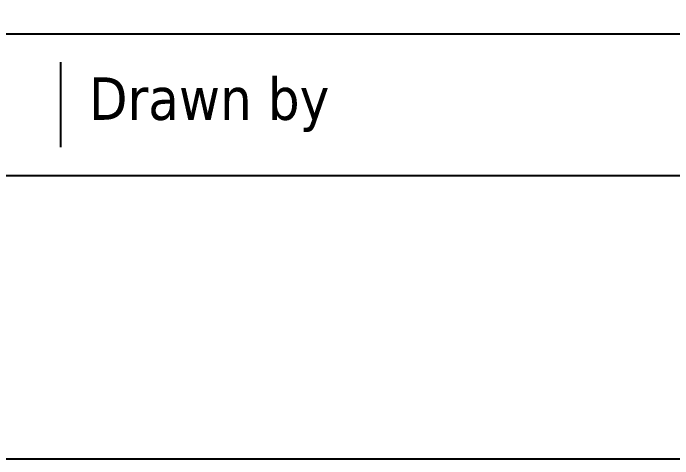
# Paper-space layout 'A1mask (portrait)' of a CAD drawing. Extents: x 0 to 565, y 0 to 805.
# Drawn here: x 426.66 to 473.17, y 0 to 31.46 of the extents above; entities that cross this region are included whole.
import ezdxf
from ezdxf.enums import TextEntityAlignment as Align

# ---------------------------------------------------------------- set-up
doc = ezdxf.new("R2010")
doc.units = 0
doc.layers.get('0').update_dxf_attribs({"linetype": 'CONTINUOUS'})
doc.layers.get('Defpoints').update_dxf_attribs({"linetype": 'CONTINUOUS'})
doc.layers.add('JPP_Mask', color=7, linetype='CONTINUOUS')
doc.styles.add('JPP', font='arial.ttf')

# ---------------------------------------------------------------- blocks, each defined once
blk = doc.blocks.new('A1mask (portrait)')
at = {"color": 154, "true_color": 0x004a91}
for p, q in [((387, 30), (563, 30)), ((430, 28), (430, 22)), ((387, 20), (563, 20)), ((390, 0), (560, 0))]:
    blk.add_line(p, q, dxfattribs=at)
at = {"layer": 'Defpoints'}
blk.add_lwpolyline([(565, 0), (565, 805), (0, 805), (0, 0)], close=True, dxfattribs=at)
at = {"color": 2, "insert": (432, 25), "char_height": 3, "attachment_point": 4, "style": 'JPP'}
blk.add_mtext('{\\fTahoma|b0|i0|c0|p34;Drawn by}', dxfattribs=at)
at = {"color": 7, "style": 'JPP'}
for tag, p in [('Client', (498, 115)), ('Project1', (498, 90)), ('Project2', (498, 82.5)), ('Project3', (498, 75)), ('Title1', (498, 57.5)), ('Title2', (498, 50)), ('Title3', (498, 42.5)), ('Status', (390, 7.5))]:
    blk.add_attdef(tag, text='', height=3.5, dxfattribs=at).set_placement(p, align=Align.MIDDLE_LEFT)
at = {"color": 2, "style": 'JPP'}
for tag, p in [('Scale', (417.5, 25)), ('Checked', (507.5, 25)), ('Drawn', (462.5, 25)), ('Date', (552.5, 25))]:
    blk.add_attdef(tag, text='', height=2, dxfattribs=at).set_placement(p, align=Align.MIDDLE_CENTER)
at = {"color": 6, "style": 'JPP'}
for tag, p in [('Ref', (480, 7.5)), ('DrgNo.', (522, 7.5))]:
    blk.add_attdef(tag, text='', height=4, dxfattribs=at).set_placement(p, align=Align.MIDDLE_LEFT)
blk.add_attdef('Rev', text='', height=4, dxfattribs=at).set_placement((556.275, 7.5), align=Align.MIDDLE_CENTER)

psp = doc.layouts.new('A1mask (portrait)')

# ---------------------------------------------------------------- block references
at = {"layer": 'JPP_Mask'}
psp.add_blockref('A1mask (portrait)', (0, 0), dxfattribs=at)

doc.saveas('drawing.dxf')
